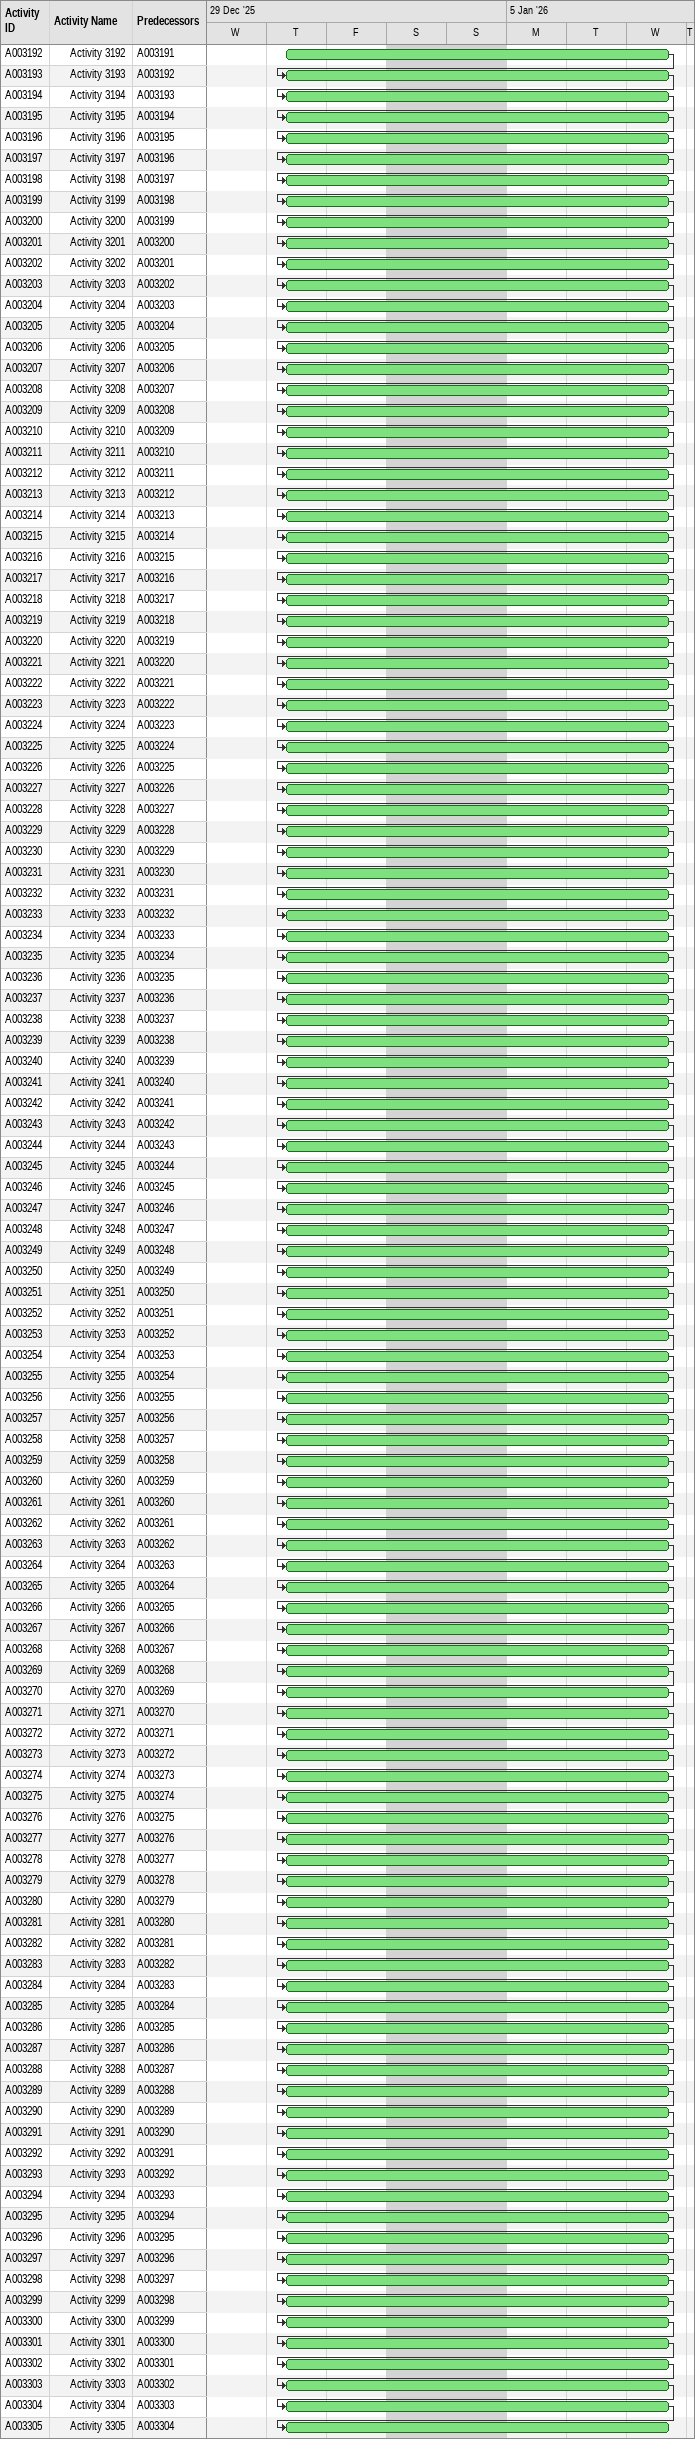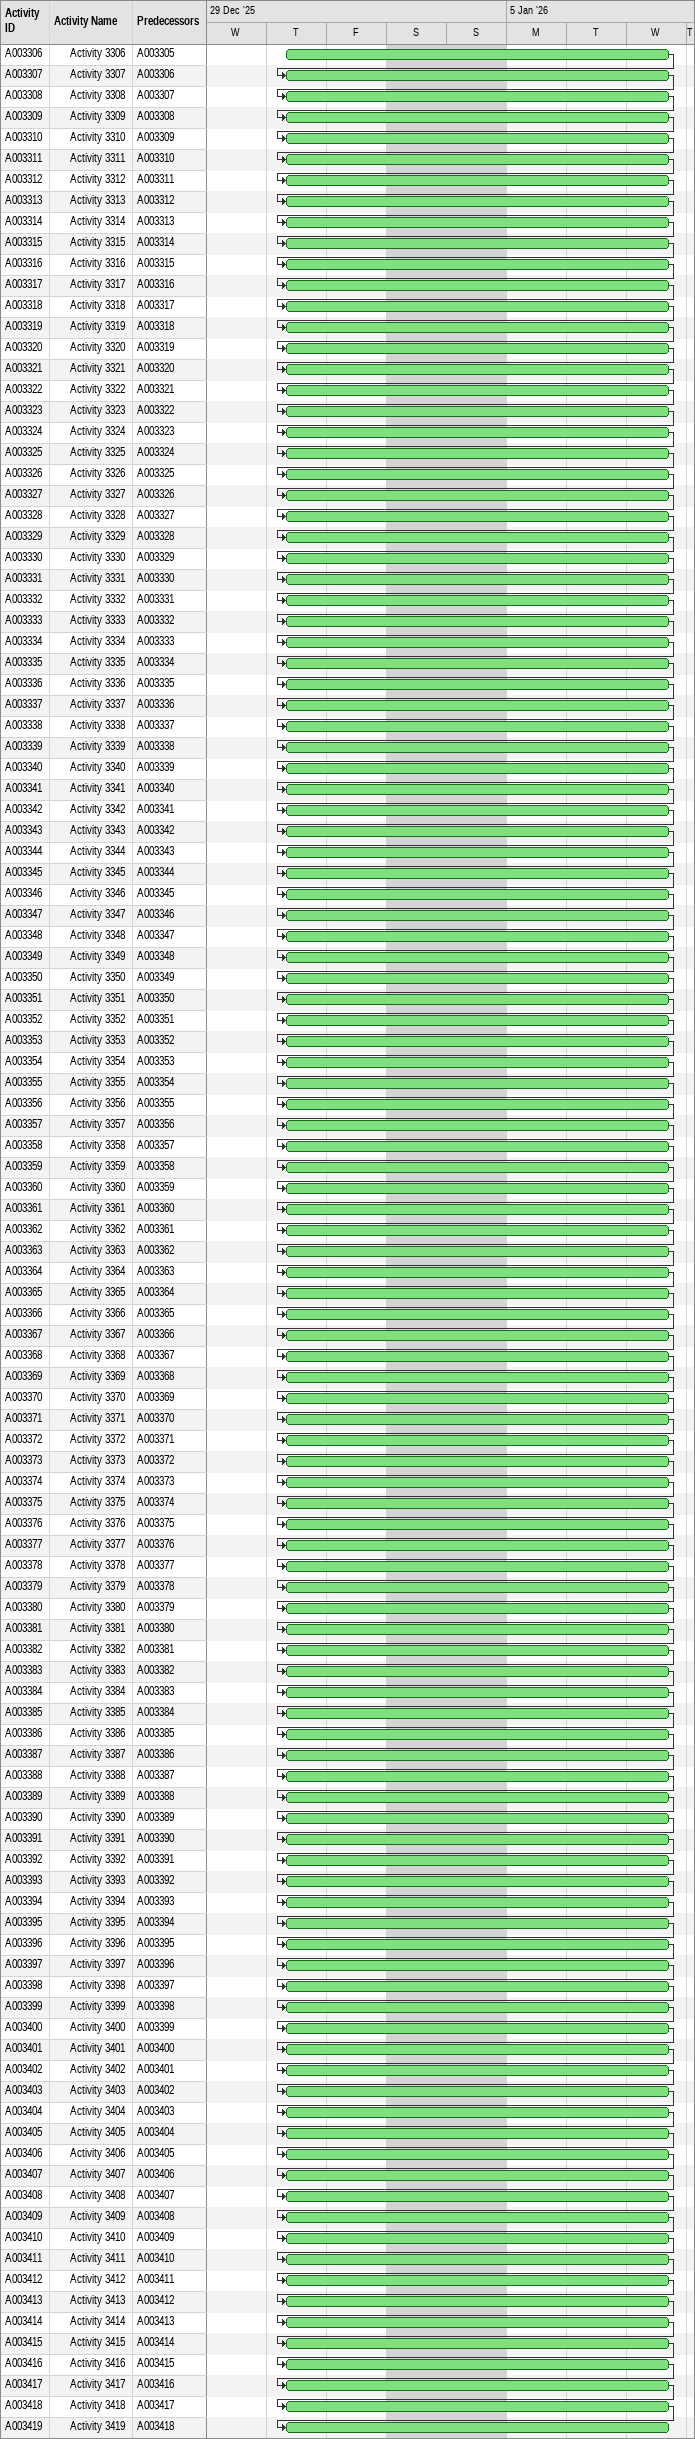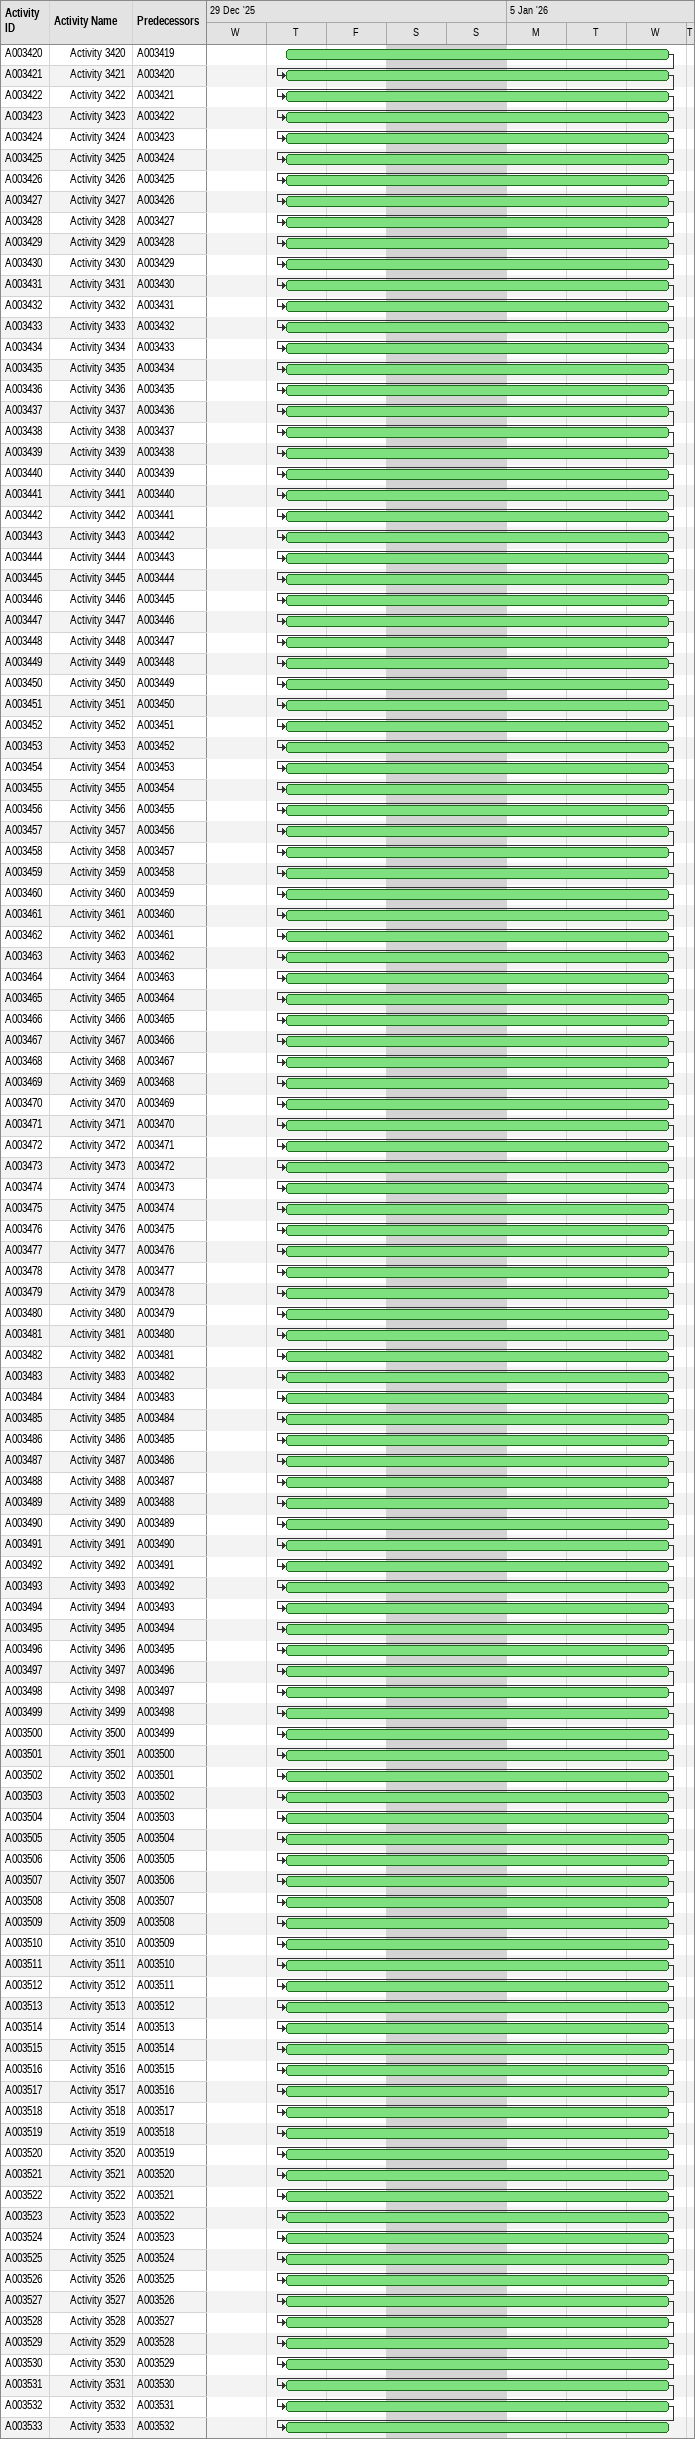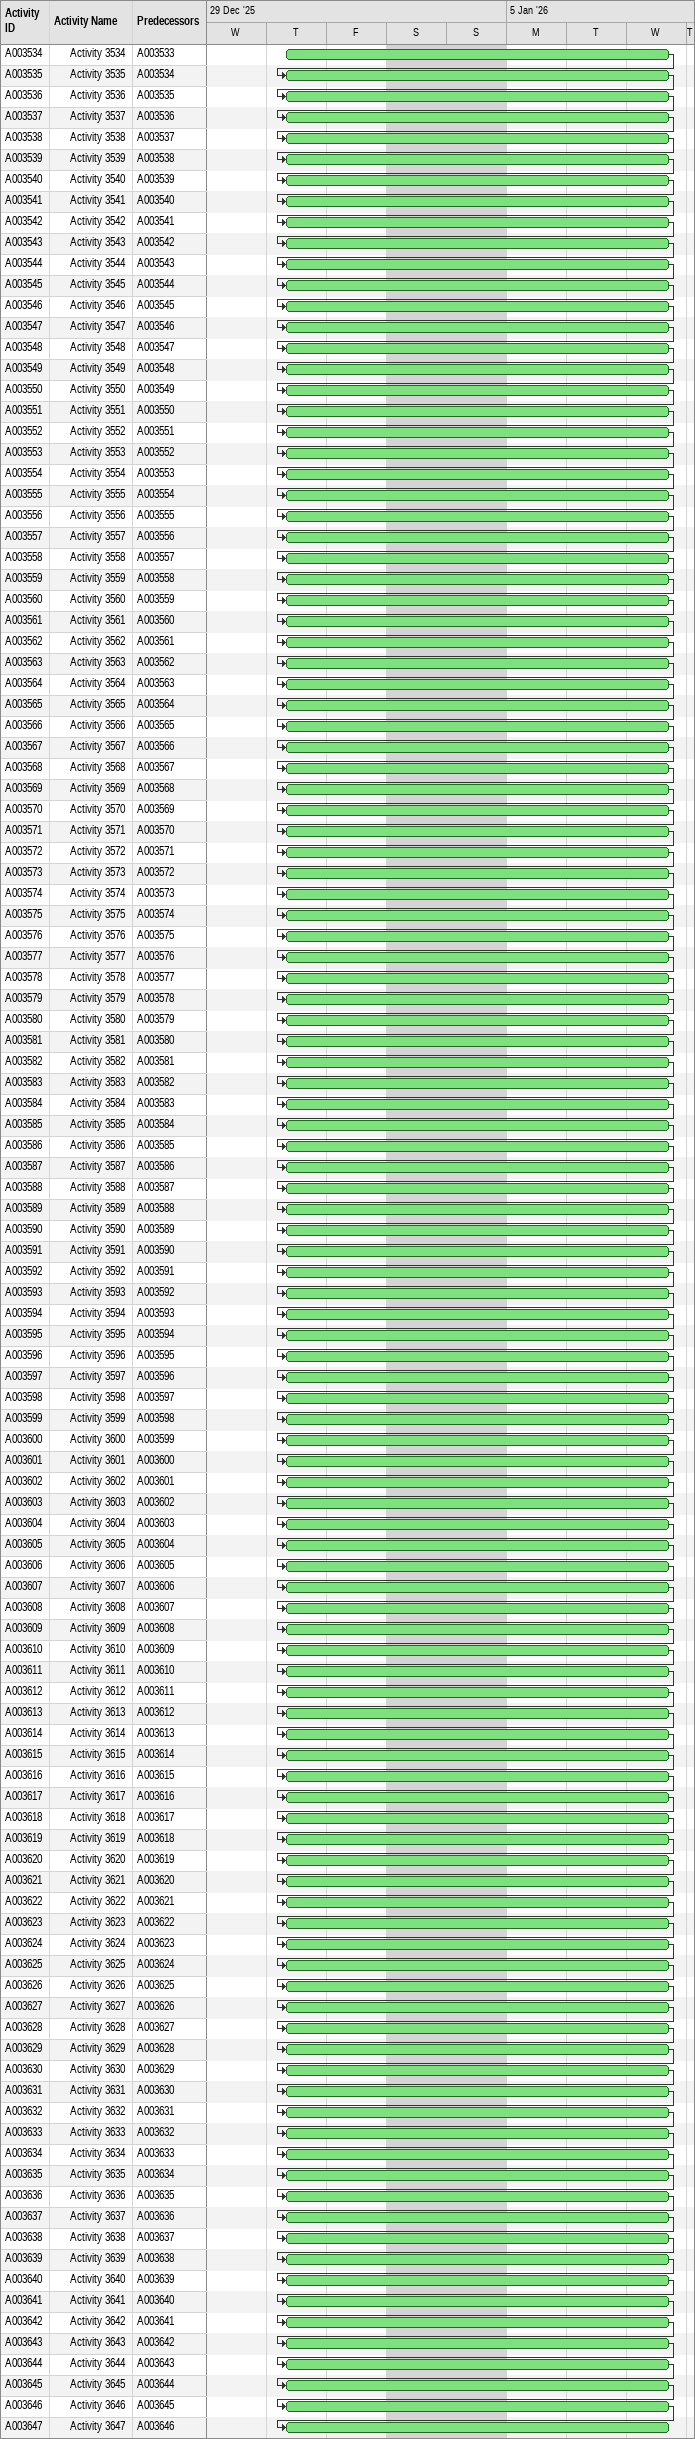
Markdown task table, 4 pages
| ID | Level | Task | Start | Finish | Predecessors |
|---|---|---|---|---|---|
| A003192 | 2 | Activity 3192 | 2026-01-01 | 2026-01-07 | A003191 |
| A003193 | 2 | Activity 3193 | 2026-01-01 | 2026-01-07 | A003192 |
| A003194 | 2 | Activity 3194 | 2026-01-01 | 2026-01-07 | A003193 |
| A003195 | 2 | Activity 3195 | 2026-01-01 | 2026-01-07 | A003194 |
| A003196 | 2 | Activity 3196 | 2026-01-01 | 2026-01-07 | A003195 |
| A003197 | 2 | Activity 3197 | 2026-01-01 | 2026-01-07 | A003196 |
| A003198 | 2 | Activity 3198 | 2026-01-01 | 2026-01-07 | A003197 |
| A003199 | 2 | Activity 3199 | 2026-01-01 | 2026-01-07 | A003198 |
| A003200 | 2 | Activity 3200 | 2026-01-01 | 2026-01-07 | A003199 |
| A003201 | 2 | Activity 3201 | 2026-01-01 | 2026-01-07 | A003200 |
| A003202 | 2 | Activity 3202 | 2026-01-01 | 2026-01-07 | A003201 |
| A003203 | 2 | Activity 3203 | 2026-01-01 | 2026-01-07 | A003202 |
| A003204 | 2 | Activity 3204 | 2026-01-01 | 2026-01-07 | A003203 |
| A003205 | 2 | Activity 3205 | 2026-01-01 | 2026-01-07 | A003204 |
| A003206 | 2 | Activity 3206 | 2026-01-01 | 2026-01-07 | A003205 |
| A003207 | 2 | Activity 3207 | 2026-01-01 | 2026-01-07 | A003206 |
| A003208 | 2 | Activity 3208 | 2026-01-01 | 2026-01-07 | A003207 |
| A003209 | 2 | Activity 3209 | 2026-01-01 | 2026-01-07 | A003208 |
| A003210 | 2 | Activity 3210 | 2026-01-01 | 2026-01-07 | A003209 |
| A003211 | 2 | Activity 3211 | 2026-01-01 | 2026-01-07 | A003210 |
| A003212 | 2 | Activity 3212 | 2026-01-01 | 2026-01-07 | A003211 |
| A003213 | 2 | Activity 3213 | 2026-01-01 | 2026-01-07 | A003212 |
| A003214 | 2 | Activity 3214 | 2026-01-01 | 2026-01-07 | A003213 |
| A003215 | 2 | Activity 3215 | 2026-01-01 | 2026-01-07 | A003214 |
| A003216 | 2 | Activity 3216 | 2026-01-01 | 2026-01-07 | A003215 |
| A003217 | 2 | Activity 3217 | 2026-01-01 | 2026-01-07 | A003216 |
| A003218 | 2 | Activity 3218 | 2026-01-01 | 2026-01-07 | A003217 |
| A003219 | 2 | Activity 3219 | 2026-01-01 | 2026-01-07 | A003218 |
| A003220 | 2 | Activity 3220 | 2026-01-01 | 2026-01-07 | A003219 |
| A003221 | 2 | Activity 3221 | 2026-01-01 | 2026-01-07 | A003220 |
| A003222 | 2 | Activity 3222 | 2026-01-01 | 2026-01-07 | A003221 |
| A003223 | 2 | Activity 3223 | 2026-01-01 | 2026-01-07 | A003222 |
| A003224 | 2 | Activity 3224 | 2026-01-01 | 2026-01-07 | A003223 |
| A003225 | 2 | Activity 3225 | 2026-01-01 | 2026-01-07 | A003224 |
| A003226 | 2 | Activity 3226 | 2026-01-01 | 2026-01-07 | A003225 |
| A003227 | 2 | Activity 3227 | 2026-01-01 | 2026-01-07 | A003226 |
| A003228 | 2 | Activity 3228 | 2026-01-01 | 2026-01-07 | A003227 |
| A003229 | 2 | Activity 3229 | 2026-01-01 | 2026-01-07 | A003228 |
| A003230 | 2 | Activity 3230 | 2026-01-01 | 2026-01-07 | A003229 |
| A003231 | 2 | Activity 3231 | 2026-01-01 | 2026-01-07 | A003230 |
| A003232 | 2 | Activity 3232 | 2026-01-01 | 2026-01-07 | A003231 |
| A003233 | 2 | Activity 3233 | 2026-01-01 | 2026-01-07 | A003232 |
| A003234 | 2 | Activity 3234 | 2026-01-01 | 2026-01-07 | A003233 |
| A003235 | 2 | Activity 3235 | 2026-01-01 | 2026-01-07 | A003234 |
| A003236 | 2 | Activity 3236 | 2026-01-01 | 2026-01-07 | A003235 |
| A003237 | 2 | Activity 3237 | 2026-01-01 | 2026-01-07 | A003236 |
| A003238 | 2 | Activity 3238 | 2026-01-01 | 2026-01-07 | A003237 |
| A003239 | 2 | Activity 3239 | 2026-01-01 | 2026-01-07 | A003238 |
| A003240 | 2 | Activity 3240 | 2026-01-01 | 2026-01-07 | A003239 |
| A003241 | 2 | Activity 3241 | 2026-01-01 | 2026-01-07 | A003240 |
| A003242 | 2 | Activity 3242 | 2026-01-01 | 2026-01-07 | A003241 |
| A003243 | 2 | Activity 3243 | 2026-01-01 | 2026-01-07 | A003242 |
| A003244 | 2 | Activity 3244 | 2026-01-01 | 2026-01-07 | A003243 |
| A003245 | 2 | Activity 3245 | 2026-01-01 | 2026-01-07 | A003244 |
| A003246 | 2 | Activity 3246 | 2026-01-01 | 2026-01-07 | A003245 |
| A003247 | 2 | Activity 3247 | 2026-01-01 | 2026-01-07 | A003246 |
| A003248 | 2 | Activity 3248 | 2026-01-01 | 2026-01-07 | A003247 |
| A003249 | 2 | Activity 3249 | 2026-01-01 | 2026-01-07 | A003248 |
| A003250 | 2 | Activity 3250 | 2026-01-01 | 2026-01-07 | A003249 |
| A003251 | 2 | Activity 3251 | 2026-01-01 | 2026-01-07 | A003250 |
| A003252 | 2 | Activity 3252 | 2026-01-01 | 2026-01-07 | A003251 |
| A003253 | 2 | Activity 3253 | 2026-01-01 | 2026-01-07 | A003252 |
| A003254 | 2 | Activity 3254 | 2026-01-01 | 2026-01-07 | A003253 |
| A003255 | 2 | Activity 3255 | 2026-01-01 | 2026-01-07 | A003254 |
| A003256 | 2 | Activity 3256 | 2026-01-01 | 2026-01-07 | A003255 |
| A003257 | 2 | Activity 3257 | 2026-01-01 | 2026-01-07 | A003256 |
| A003258 | 2 | Activity 3258 | 2026-01-01 | 2026-01-07 | A003257 |
| A003259 | 2 | Activity 3259 | 2026-01-01 | 2026-01-07 | A003258 |
| A003260 | 2 | Activity 3260 | 2026-01-01 | 2026-01-07 | A003259 |
| A003261 | 2 | Activity 3261 | 2026-01-01 | 2026-01-07 | A003260 |
| A003262 | 2 | Activity 3262 | 2026-01-01 | 2026-01-07 | A003261 |
| A003263 | 2 | Activity 3263 | 2026-01-01 | 2026-01-07 | A003262 |
| A003264 | 2 | Activity 3264 | 2026-01-01 | 2026-01-07 | A003263 |
| A003265 | 2 | Activity 3265 | 2026-01-01 | 2026-01-07 | A003264 |
| A003266 | 2 | Activity 3266 | 2026-01-01 | 2026-01-07 | A003265 |
| A003267 | 2 | Activity 3267 | 2026-01-01 | 2026-01-07 | A003266 |
| A003268 | 2 | Activity 3268 | 2026-01-01 | 2026-01-07 | A003267 |
| A003269 | 2 | Activity 3269 | 2026-01-01 | 2026-01-07 | A003268 |
| A003270 | 2 | Activity 3270 | 2026-01-01 | 2026-01-07 | A003269 |
| A003271 | 2 | Activity 3271 | 2026-01-01 | 2026-01-07 | A003270 |
| A003272 | 2 | Activity 3272 | 2026-01-01 | 2026-01-07 | A003271 |
| A003273 | 2 | Activity 3273 | 2026-01-01 | 2026-01-07 | A003272 |
| A003274 | 2 | Activity 3274 | 2026-01-01 | 2026-01-07 | A003273 |
| A003275 | 2 | Activity 3275 | 2026-01-01 | 2026-01-07 | A003274 |
| A003276 | 2 | Activity 3276 | 2026-01-01 | 2026-01-07 | A003275 |
| A003277 | 2 | Activity 3277 | 2026-01-01 | 2026-01-07 | A003276 |
| A003278 | 2 | Activity 3278 | 2026-01-01 | 2026-01-07 | A003277 |
| A003279 | 2 | Activity 3279 | 2026-01-01 | 2026-01-07 | A003278 |
| A003280 | 2 | Activity 3280 | 2026-01-01 | 2026-01-07 | A003279 |
| A003281 | 2 | Activity 3281 | 2026-01-01 | 2026-01-07 | A003280 |
| A003282 | 2 | Activity 3282 | 2026-01-01 | 2026-01-07 | A003281 |
| A003283 | 2 | Activity 3283 | 2026-01-01 | 2026-01-07 | A003282 |
| A003284 | 2 | Activity 3284 | 2026-01-01 | 2026-01-07 | A003283 |
| A003285 | 2 | Activity 3285 | 2026-01-01 | 2026-01-07 | A003284 |
| A003286 | 2 | Activity 3286 | 2026-01-01 | 2026-01-07 | A003285 |
| A003287 | 2 | Activity 3287 | 2026-01-01 | 2026-01-07 | A003286 |
| A003288 | 2 | Activity 3288 | 2026-01-01 | 2026-01-07 | A003287 |
| A003289 | 2 | Activity 3289 | 2026-01-01 | 2026-01-07 | A003288 |
| A003290 | 2 | Activity 3290 | 2026-01-01 | 2026-01-07 | A003289 |
| A003291 | 2 | Activity 3291 | 2026-01-01 | 2026-01-07 | A003290 |
| A003292 | 2 | Activity 3292 | 2026-01-01 | 2026-01-07 | A003291 |
| A003293 | 2 | Activity 3293 | 2026-01-01 | 2026-01-07 | A003292 |
| A003294 | 2 | Activity 3294 | 2026-01-01 | 2026-01-07 | A003293 |
| A003295 | 2 | Activity 3295 | 2026-01-01 | 2026-01-07 | A003294 |
| A003296 | 2 | Activity 3296 | 2026-01-01 | 2026-01-07 | A003295 |
| A003297 | 2 | Activity 3297 | 2026-01-01 | 2026-01-07 | A003296 |
| A003298 | 2 | Activity 3298 | 2026-01-01 | 2026-01-07 | A003297 |
| A003299 | 2 | Activity 3299 | 2026-01-01 | 2026-01-07 | A003298 |
| A003300 | 2 | Activity 3300 | 2026-01-01 | 2026-01-07 | A003299 |
| A003301 | 2 | Activity 3301 | 2026-01-01 | 2026-01-07 | A003300 |
| A003302 | 2 | Activity 3302 | 2026-01-01 | 2026-01-07 | A003301 |
| A003303 | 2 | Activity 3303 | 2026-01-01 | 2026-01-07 | A003302 |
| A003304 | 2 | Activity 3304 | 2026-01-01 | 2026-01-07 | A003303 |
| A003305 | 2 | Activity 3305 | 2026-01-01 | 2026-01-07 | A003304 |
| A003306 | 2 | Activity 3306 | 2026-01-01 | 2026-01-07 | A003305 |
| A003307 | 2 | Activity 3307 | 2026-01-01 | 2026-01-07 | A003306 |
| A003308 | 2 | Activity 3308 | 2026-01-01 | 2026-01-07 | A003307 |
| A003309 | 2 | Activity 3309 | 2026-01-01 | 2026-01-07 | A003308 |
| A003310 | 2 | Activity 3310 | 2026-01-01 | 2026-01-07 | A003309 |
| A003311 | 2 | Activity 3311 | 2026-01-01 | 2026-01-07 | A003310 |
| A003312 | 2 | Activity 3312 | 2026-01-01 | 2026-01-07 | A003311 |
| A003313 | 2 | Activity 3313 | 2026-01-01 | 2026-01-07 | A003312 |
| A003314 | 2 | Activity 3314 | 2026-01-01 | 2026-01-07 | A003313 |
| A003315 | 2 | Activity 3315 | 2026-01-01 | 2026-01-07 | A003314 |
| A003316 | 2 | Activity 3316 | 2026-01-01 | 2026-01-07 | A003315 |
| A003317 | 2 | Activity 3317 | 2026-01-01 | 2026-01-07 | A003316 |
| A003318 | 2 | Activity 3318 | 2026-01-01 | 2026-01-07 | A003317 |
| A003319 | 2 | Activity 3319 | 2026-01-01 | 2026-01-07 | A003318 |
| A003320 | 2 | Activity 3320 | 2026-01-01 | 2026-01-07 | A003319 |
| A003321 | 2 | Activity 3321 | 2026-01-01 | 2026-01-07 | A003320 |
| A003322 | 2 | Activity 3322 | 2026-01-01 | 2026-01-07 | A003321 |
| A003323 | 2 | Activity 3323 | 2026-01-01 | 2026-01-07 | A003322 |
| A003324 | 2 | Activity 3324 | 2026-01-01 | 2026-01-07 | A003323 |
| A003325 | 2 | Activity 3325 | 2026-01-01 | 2026-01-07 | A003324 |
| A003326 | 2 | Activity 3326 | 2026-01-01 | 2026-01-07 | A003325 |
| A003327 | 2 | Activity 3327 | 2026-01-01 | 2026-01-07 | A003326 |
| A003328 | 2 | Activity 3328 | 2026-01-01 | 2026-01-07 | A003327 |
| A003329 | 2 | Activity 3329 | 2026-01-01 | 2026-01-07 | A003328 |
| A003330 | 2 | Activity 3330 | 2026-01-01 | 2026-01-07 | A003329 |
| A003331 | 2 | Activity 3331 | 2026-01-01 | 2026-01-07 | A003330 |
| A003332 | 2 | Activity 3332 | 2026-01-01 | 2026-01-07 | A003331 |
| A003333 | 2 | Activity 3333 | 2026-01-01 | 2026-01-07 | A003332 |
| A003334 | 2 | Activity 3334 | 2026-01-01 | 2026-01-07 | A003333 |
| A003335 | 2 | Activity 3335 | 2026-01-01 | 2026-01-07 | A003334 |
| A003336 | 2 | Activity 3336 | 2026-01-01 | 2026-01-07 | A003335 |
| A003337 | 2 | Activity 3337 | 2026-01-01 | 2026-01-07 | A003336 |
| A003338 | 2 | Activity 3338 | 2026-01-01 | 2026-01-07 | A003337 |
| A003339 | 2 | Activity 3339 | 2026-01-01 | 2026-01-07 | A003338 |
| A003340 | 2 | Activity 3340 | 2026-01-01 | 2026-01-07 | A003339 |
| A003341 | 2 | Activity 3341 | 2026-01-01 | 2026-01-07 | A003340 |
| A003342 | 2 | Activity 3342 | 2026-01-01 | 2026-01-07 | A003341 |
| A003343 | 2 | Activity 3343 | 2026-01-01 | 2026-01-07 | A003342 |
| A003344 | 2 | Activity 3344 | 2026-01-01 | 2026-01-07 | A003343 |
| A003345 | 2 | Activity 3345 | 2026-01-01 | 2026-01-07 | A003344 |
| A003346 | 2 | Activity 3346 | 2026-01-01 | 2026-01-07 | A003345 |
| A003347 | 2 | Activity 3347 | 2026-01-01 | 2026-01-07 | A003346 |
| A003348 | 2 | Activity 3348 | 2026-01-01 | 2026-01-07 | A003347 |
| A003349 | 2 | Activity 3349 | 2026-01-01 | 2026-01-07 | A003348 |
| A003350 | 2 | Activity 3350 | 2026-01-01 | 2026-01-07 | A003349 |
| A003351 | 2 | Activity 3351 | 2026-01-01 | 2026-01-07 | A003350 |
| A003352 | 2 | Activity 3352 | 2026-01-01 | 2026-01-07 | A003351 |
| A003353 | 2 | Activity 3353 | 2026-01-01 | 2026-01-07 | A003352 |
| A003354 | 2 | Activity 3354 | 2026-01-01 | 2026-01-07 | A003353 |
| A003355 | 2 | Activity 3355 | 2026-01-01 | 2026-01-07 | A003354 |
| A003356 | 2 | Activity 3356 | 2026-01-01 | 2026-01-07 | A003355 |
| A003357 | 2 | Activity 3357 | 2026-01-01 | 2026-01-07 | A003356 |
| A003358 | 2 | Activity 3358 | 2026-01-01 | 2026-01-07 | A003357 |
| A003359 | 2 | Activity 3359 | 2026-01-01 | 2026-01-07 | A003358 |
| A003360 | 2 | Activity 3360 | 2026-01-01 | 2026-01-07 | A003359 |
| A003361 | 2 | Activity 3361 | 2026-01-01 | 2026-01-07 | A003360 |
| A003362 | 2 | Activity 3362 | 2026-01-01 | 2026-01-07 | A003361 |
| A003363 | 2 | Activity 3363 | 2026-01-01 | 2026-01-07 | A003362 |
| A003364 | 2 | Activity 3364 | 2026-01-01 | 2026-01-07 | A003363 |
| A003365 | 2 | Activity 3365 | 2026-01-01 | 2026-01-07 | A003364 |
| A003366 | 2 | Activity 3366 | 2026-01-01 | 2026-01-07 | A003365 |
| A003367 | 2 | Activity 3367 | 2026-01-01 | 2026-01-07 | A003366 |
| A003368 | 2 | Activity 3368 | 2026-01-01 | 2026-01-07 | A003367 |
| A003369 | 2 | Activity 3369 | 2026-01-01 | 2026-01-07 | A003368 |
| A003370 | 2 | Activity 3370 | 2026-01-01 | 2026-01-07 | A003369 |
| A003371 | 2 | Activity 3371 | 2026-01-01 | 2026-01-07 | A003370 |
| A003372 | 2 | Activity 3372 | 2026-01-01 | 2026-01-07 | A003371 |
| A003373 | 2 | Activity 3373 | 2026-01-01 | 2026-01-07 | A003372 |
| A003374 | 2 | Activity 3374 | 2026-01-01 | 2026-01-07 | A003373 |
| A003375 | 2 | Activity 3375 | 2026-01-01 | 2026-01-07 | A003374 |
| A003376 | 2 | Activity 3376 | 2026-01-01 | 2026-01-07 | A003375 |
| A003377 | 2 | Activity 3377 | 2026-01-01 | 2026-01-07 | A003376 |
| A003378 | 2 | Activity 3378 | 2026-01-01 | 2026-01-07 | A003377 |
| A003379 | 2 | Activity 3379 | 2026-01-01 | 2026-01-07 | A003378 |
| A003380 | 2 | Activity 3380 | 2026-01-01 | 2026-01-07 | A003379 |
| A003381 | 2 | Activity 3381 | 2026-01-01 | 2026-01-07 | A003380 |
| A003382 | 2 | Activity 3382 | 2026-01-01 | 2026-01-07 | A003381 |
| A003383 | 2 | Activity 3383 | 2026-01-01 | 2026-01-07 | A003382 |
| A003384 | 2 | Activity 3384 | 2026-01-01 | 2026-01-07 | A003383 |
| A003385 | 2 | Activity 3385 | 2026-01-01 | 2026-01-07 | A003384 |
| A003386 | 2 | Activity 3386 | 2026-01-01 | 2026-01-07 | A003385 |
| A003387 | 2 | Activity 3387 | 2026-01-01 | 2026-01-07 | A003386 |
| A003388 | 2 | Activity 3388 | 2026-01-01 | 2026-01-07 | A003387 |
| A003389 | 2 | Activity 3389 | 2026-01-01 | 2026-01-07 | A003388 |
| A003390 | 2 | Activity 3390 | 2026-01-01 | 2026-01-07 | A003389 |
| A003391 | 2 | Activity 3391 | 2026-01-01 | 2026-01-07 | A003390 |
| A003392 | 2 | Activity 3392 | 2026-01-01 | 2026-01-07 | A003391 |
| A003393 | 2 | Activity 3393 | 2026-01-01 | 2026-01-07 | A003392 |
| A003394 | 2 | Activity 3394 | 2026-01-01 | 2026-01-07 | A003393 |
| A003395 | 2 | Activity 3395 | 2026-01-01 | 2026-01-07 | A003394 |
| A003396 | 2 | Activity 3396 | 2026-01-01 | 2026-01-07 | A003395 |
| A003397 | 2 | Activity 3397 | 2026-01-01 | 2026-01-07 | A003396 |
| A003398 | 2 | Activity 3398 | 2026-01-01 | 2026-01-07 | A003397 |
| A003399 | 2 | Activity 3399 | 2026-01-01 | 2026-01-07 | A003398 |
| A003400 | 2 | Activity 3400 | 2026-01-01 | 2026-01-07 | A003399 |
| A003401 | 2 | Activity 3401 | 2026-01-01 | 2026-01-07 | A003400 |
| A003402 | 2 | Activity 3402 | 2026-01-01 | 2026-01-07 | A003401 |
| A003403 | 2 | Activity 3403 | 2026-01-01 | 2026-01-07 | A003402 |
| A003404 | 2 | Activity 3404 | 2026-01-01 | 2026-01-07 | A003403 |
| A003405 | 2 | Activity 3405 | 2026-01-01 | 2026-01-07 | A003404 |
| A003406 | 2 | Activity 3406 | 2026-01-01 | 2026-01-07 | A003405 |
| A003407 | 2 | Activity 3407 | 2026-01-01 | 2026-01-07 | A003406 |
| A003408 | 2 | Activity 3408 | 2026-01-01 | 2026-01-07 | A003407 |
| A003409 | 2 | Activity 3409 | 2026-01-01 | 2026-01-07 | A003408 |
| A003410 | 2 | Activity 3410 | 2026-01-01 | 2026-01-07 | A003409 |
| A003411 | 2 | Activity 3411 | 2026-01-01 | 2026-01-07 | A003410 |
| A003412 | 2 | Activity 3412 | 2026-01-01 | 2026-01-07 | A003411 |
| A003413 | 2 | Activity 3413 | 2026-01-01 | 2026-01-07 | A003412 |
| A003414 | 2 | Activity 3414 | 2026-01-01 | 2026-01-07 | A003413 |
| A003415 | 2 | Activity 3415 | 2026-01-01 | 2026-01-07 | A003414 |
| A003416 | 2 | Activity 3416 | 2026-01-01 | 2026-01-07 | A003415 |
| A003417 | 2 | Activity 3417 | 2026-01-01 | 2026-01-07 | A003416 |
| A003418 | 2 | Activity 3418 | 2026-01-01 | 2026-01-07 | A003417 |
| A003419 | 2 | Activity 3419 | 2026-01-01 | 2026-01-07 | A003418 |
| A003420 | 2 | Activity 3420 | 2026-01-01 | 2026-01-07 | A003419 |
| A003421 | 2 | Activity 3421 | 2026-01-01 | 2026-01-07 | A003420 |
| A003422 | 2 | Activity 3422 | 2026-01-01 | 2026-01-07 | A003421 |
| A003423 | 2 | Activity 3423 | 2026-01-01 | 2026-01-07 | A003422 |
| A003424 | 2 | Activity 3424 | 2026-01-01 | 2026-01-07 | A003423 |
| A003425 | 2 | Activity 3425 | 2026-01-01 | 2026-01-07 | A003424 |
| A003426 | 2 | Activity 3426 | 2026-01-01 | 2026-01-07 | A003425 |
| A003427 | 2 | Activity 3427 | 2026-01-01 | 2026-01-07 | A003426 |
| A003428 | 2 | Activity 3428 | 2026-01-01 | 2026-01-07 | A003427 |
| A003429 | 2 | Activity 3429 | 2026-01-01 | 2026-01-07 | A003428 |
| A003430 | 2 | Activity 3430 | 2026-01-01 | 2026-01-07 | A003429 |
| A003431 | 2 | Activity 3431 | 2026-01-01 | 2026-01-07 | A003430 |
| A003432 | 2 | Activity 3432 | 2026-01-01 | 2026-01-07 | A003431 |
| A003433 | 2 | Activity 3433 | 2026-01-01 | 2026-01-07 | A003432 |
| A003434 | 2 | Activity 3434 | 2026-01-01 | 2026-01-07 | A003433 |
| A003435 | 2 | Activity 3435 | 2026-01-01 | 2026-01-07 | A003434 |
| A003436 | 2 | Activity 3436 | 2026-01-01 | 2026-01-07 | A003435 |
| A003437 | 2 | Activity 3437 | 2026-01-01 | 2026-01-07 | A003436 |
| A003438 | 2 | Activity 3438 | 2026-01-01 | 2026-01-07 | A003437 |
| A003439 | 2 | Activity 3439 | 2026-01-01 | 2026-01-07 | A003438 |
| A003440 | 2 | Activity 3440 | 2026-01-01 | 2026-01-07 | A003439 |
| A003441 | 2 | Activity 3441 | 2026-01-01 | 2026-01-07 | A003440 |
| A003442 | 2 | Activity 3442 | 2026-01-01 | 2026-01-07 | A003441 |
| A003443 | 2 | Activity 3443 | 2026-01-01 | 2026-01-07 | A003442 |
| A003444 | 2 | Activity 3444 | 2026-01-01 | 2026-01-07 | A003443 |
| A003445 | 2 | Activity 3445 | 2026-01-01 | 2026-01-07 | A003444 |
| A003446 | 2 | Activity 3446 | 2026-01-01 | 2026-01-07 | A003445 |
| A003447 | 2 | Activity 3447 | 2026-01-01 | 2026-01-07 | A003446 |
| A003448 | 2 | Activity 3448 | 2026-01-01 | 2026-01-07 | A003447 |
| A003449 | 2 | Activity 3449 | 2026-01-01 | 2026-01-07 | A003448 |
| A003450 | 2 | Activity 3450 | 2026-01-01 | 2026-01-07 | A003449 |
| A003451 | 2 | Activity 3451 | 2026-01-01 | 2026-01-07 | A003450 |
| A003452 | 2 | Activity 3452 | 2026-01-01 | 2026-01-07 | A003451 |
| A003453 | 2 | Activity 3453 | 2026-01-01 | 2026-01-07 | A003452 |
| A003454 | 2 | Activity 3454 | 2026-01-01 | 2026-01-07 | A003453 |
| A003455 | 2 | Activity 3455 | 2026-01-01 | 2026-01-07 | A003454 |
| A003456 | 2 | Activity 3456 | 2026-01-01 | 2026-01-07 | A003455 |
| A003457 | 2 | Activity 3457 | 2026-01-01 | 2026-01-07 | A003456 |
| A003458 | 2 | Activity 3458 | 2026-01-01 | 2026-01-07 | A003457 |
| A003459 | 2 | Activity 3459 | 2026-01-01 | 2026-01-07 | A003458 |
| A003460 | 2 | Activity 3460 | 2026-01-01 | 2026-01-07 | A003459 |
| A003461 | 2 | Activity 3461 | 2026-01-01 | 2026-01-07 | A003460 |
| A003462 | 2 | Activity 3462 | 2026-01-01 | 2026-01-07 | A003461 |
| A003463 | 2 | Activity 3463 | 2026-01-01 | 2026-01-07 | A003462 |
| A003464 | 2 | Activity 3464 | 2026-01-01 | 2026-01-07 | A003463 |
| A003465 | 2 | Activity 3465 | 2026-01-01 | 2026-01-07 | A003464 |
| A003466 | 2 | Activity 3466 | 2026-01-01 | 2026-01-07 | A003465 |
| A003467 | 2 | Activity 3467 | 2026-01-01 | 2026-01-07 | A003466 |
| A003468 | 2 | Activity 3468 | 2026-01-01 | 2026-01-07 | A003467 |
| A003469 | 2 | Activity 3469 | 2026-01-01 | 2026-01-07 | A003468 |
| A003470 | 2 | Activity 3470 | 2026-01-01 | 2026-01-07 | A003469 |
| A003471 | 2 | Activity 3471 | 2026-01-01 | 2026-01-07 | A003470 |
| A003472 | 2 | Activity 3472 | 2026-01-01 | 2026-01-07 | A003471 |
| A003473 | 2 | Activity 3473 | 2026-01-01 | 2026-01-07 | A003472 |
| A003474 | 2 | Activity 3474 | 2026-01-01 | 2026-01-07 | A003473 |
| A003475 | 2 | Activity 3475 | 2026-01-01 | 2026-01-07 | A003474 |
| A003476 | 2 | Activity 3476 | 2026-01-01 | 2026-01-07 | A003475 |
| A003477 | 2 | Activity 3477 | 2026-01-01 | 2026-01-07 | A003476 |
| A003478 | 2 | Activity 3478 | 2026-01-01 | 2026-01-07 | A003477 |
| A003479 | 2 | Activity 3479 | 2026-01-01 | 2026-01-07 | A003478 |
| A003480 | 2 | Activity 3480 | 2026-01-01 | 2026-01-07 | A003479 |
| A003481 | 2 | Activity 3481 | 2026-01-01 | 2026-01-07 | A003480 |
| A003482 | 2 | Activity 3482 | 2026-01-01 | 2026-01-07 | A003481 |
| A003483 | 2 | Activity 3483 | 2026-01-01 | 2026-01-07 | A003482 |
| A003484 | 2 | Activity 3484 | 2026-01-01 | 2026-01-07 | A003483 |
| A003485 | 2 | Activity 3485 | 2026-01-01 | 2026-01-07 | A003484 |
| A003486 | 2 | Activity 3486 | 2026-01-01 | 2026-01-07 | A003485 |
| A003487 | 2 | Activity 3487 | 2026-01-01 | 2026-01-07 | A003486 |
| A003488 | 2 | Activity 3488 | 2026-01-01 | 2026-01-07 | A003487 |
| A003489 | 2 | Activity 3489 | 2026-01-01 | 2026-01-07 | A003488 |
| A003490 | 2 | Activity 3490 | 2026-01-01 | 2026-01-07 | A003489 |
| A003491 | 2 | Activity 3491 | 2026-01-01 | 2026-01-07 | A003490 |
| A003492 | 2 | Activity 3492 | 2026-01-01 | 2026-01-07 | A003491 |
| A003493 | 2 | Activity 3493 | 2026-01-01 | 2026-01-07 | A003492 |
| A003494 | 2 | Activity 3494 | 2026-01-01 | 2026-01-07 | A003493 |
| A003495 | 2 | Activity 3495 | 2026-01-01 | 2026-01-07 | A003494 |
| A003496 | 2 | Activity 3496 | 2026-01-01 | 2026-01-07 | A003495 |
| A003497 | 2 | Activity 3497 | 2026-01-01 | 2026-01-07 | A003496 |
| A003498 | 2 | Activity 3498 | 2026-01-01 | 2026-01-07 | A003497 |
| A003499 | 2 | Activity 3499 | 2026-01-01 | 2026-01-07 | A003498 |
| A003500 | 2 | Activity 3500 | 2026-01-01 | 2026-01-07 | A003499 |
| A003501 | 2 | Activity 3501 | 2026-01-01 | 2026-01-07 | A003500 |
| A003502 | 2 | Activity 3502 | 2026-01-01 | 2026-01-07 | A003501 |
| A003503 | 2 | Activity 3503 | 2026-01-01 | 2026-01-07 | A003502 |
| A003504 | 2 | Activity 3504 | 2026-01-01 | 2026-01-07 | A003503 |
| A003505 | 2 | Activity 3505 | 2026-01-01 | 2026-01-07 | A003504 |
| A003506 | 2 | Activity 3506 | 2026-01-01 | 2026-01-07 | A003505 |
| A003507 | 2 | Activity 3507 | 2026-01-01 | 2026-01-07 | A003506 |
| A003508 | 2 | Activity 3508 | 2026-01-01 | 2026-01-07 | A003507 |
| A003509 | 2 | Activity 3509 | 2026-01-01 | 2026-01-07 | A003508 |
| A003510 | 2 | Activity 3510 | 2026-01-01 | 2026-01-07 | A003509 |
| A003511 | 2 | Activity 3511 | 2026-01-01 | 2026-01-07 | A003510 |
| A003512 | 2 | Activity 3512 | 2026-01-01 | 2026-01-07 | A003511 |
| A003513 | 2 | Activity 3513 | 2026-01-01 | 2026-01-07 | A003512 |
| A003514 | 2 | Activity 3514 | 2026-01-01 | 2026-01-07 | A003513 |
| A003515 | 2 | Activity 3515 | 2026-01-01 | 2026-01-07 | A003514 |
| A003516 | 2 | Activity 3516 | 2026-01-01 | 2026-01-07 | A003515 |
| A003517 | 2 | Activity 3517 | 2026-01-01 | 2026-01-07 | A003516 |
| A003518 | 2 | Activity 3518 | 2026-01-01 | 2026-01-07 | A003517 |
| A003519 | 2 | Activity 3519 | 2026-01-01 | 2026-01-07 | A003518 |
| A003520 | 2 | Activity 3520 | 2026-01-01 | 2026-01-07 | A003519 |
| A003521 | 2 | Activity 3521 | 2026-01-01 | 2026-01-07 | A003520 |
| A003522 | 2 | Activity 3522 | 2026-01-01 | 2026-01-07 | A003521 |
| A003523 | 2 | Activity 3523 | 2026-01-01 | 2026-01-07 | A003522 |
| A003524 | 2 | Activity 3524 | 2026-01-01 | 2026-01-07 | A003523 |
| A003525 | 2 | Activity 3525 | 2026-01-01 | 2026-01-07 | A003524 |
| A003526 | 2 | Activity 3526 | 2026-01-01 | 2026-01-07 | A003525 |
| A003527 | 2 | Activity 3527 | 2026-01-01 | 2026-01-07 | A003526 |
| A003528 | 2 | Activity 3528 | 2026-01-01 | 2026-01-07 | A003527 |
| A003529 | 2 | Activity 3529 | 2026-01-01 | 2026-01-07 | A003528 |
| A003530 | 2 | Activity 3530 | 2026-01-01 | 2026-01-07 | A003529 |
| A003531 | 2 | Activity 3531 | 2026-01-01 | 2026-01-07 | A003530 |
| A003532 | 2 | Activity 3532 | 2026-01-01 | 2026-01-07 | A003531 |
| A003533 | 2 | Activity 3533 | 2026-01-01 | 2026-01-07 | A003532 |
| A003534 | 2 | Activity 3534 | 2026-01-01 | 2026-01-07 | A003533 |
| A003535 | 2 | Activity 3535 | 2026-01-01 | 2026-01-07 | A003534 |
| A003536 | 2 | Activity 3536 | 2026-01-01 | 2026-01-07 | A003535 |
| A003537 | 2 | Activity 3537 | 2026-01-01 | 2026-01-07 | A003536 |
| A003538 | 2 | Activity 3538 | 2026-01-01 | 2026-01-07 | A003537 |
| A003539 | 2 | Activity 3539 | 2026-01-01 | 2026-01-07 | A003538 |
| A003540 | 2 | Activity 3540 | 2026-01-01 | 2026-01-07 | A003539 |
| A003541 | 2 | Activity 3541 | 2026-01-01 | 2026-01-07 | A003540 |
| A003542 | 2 | Activity 3542 | 2026-01-01 | 2026-01-07 | A003541 |
| A003543 | 2 | Activity 3543 | 2026-01-01 | 2026-01-07 | A003542 |
| A003544 | 2 | Activity 3544 | 2026-01-01 | 2026-01-07 | A003543 |
| A003545 | 2 | Activity 3545 | 2026-01-01 | 2026-01-07 | A003544 |
| A003546 | 2 | Activity 3546 | 2026-01-01 | 2026-01-07 | A003545 |
| A003547 | 2 | Activity 3547 | 2026-01-01 | 2026-01-07 | A003546 |
| A003548 | 2 | Activity 3548 | 2026-01-01 | 2026-01-07 | A003547 |
| A003549 | 2 | Activity 3549 | 2026-01-01 | 2026-01-07 | A003548 |
| A003550 | 2 | Activity 3550 | 2026-01-01 | 2026-01-07 | A003549 |
| A003551 | 2 | Activity 3551 | 2026-01-01 | 2026-01-07 | A003550 |
| A003552 | 2 | Activity 3552 | 2026-01-01 | 2026-01-07 | A003551 |
| A003553 | 2 | Activity 3553 | 2026-01-01 | 2026-01-07 | A003552 |
| A003554 | 2 | Activity 3554 | 2026-01-01 | 2026-01-07 | A003553 |
| A003555 | 2 | Activity 3555 | 2026-01-01 | 2026-01-07 | A003554 |
| A003556 | 2 | Activity 3556 | 2026-01-01 | 2026-01-07 | A003555 |
| A003557 | 2 | Activity 3557 | 2026-01-01 | 2026-01-07 | A003556 |
| A003558 | 2 | Activity 3558 | 2026-01-01 | 2026-01-07 | A003557 |
| A003559 | 2 | Activity 3559 | 2026-01-01 | 2026-01-07 | A003558 |
| A003560 | 2 | Activity 3560 | 2026-01-01 | 2026-01-07 | A003559 |
| A003561 | 2 | Activity 3561 | 2026-01-01 | 2026-01-07 | A003560 |
| A003562 | 2 | Activity 3562 | 2026-01-01 | 2026-01-07 | A003561 |
| A003563 | 2 | Activity 3563 | 2026-01-01 | 2026-01-07 | A003562 |
| A003564 | 2 | Activity 3564 | 2026-01-01 | 2026-01-07 | A003563 |
| A003565 | 2 | Activity 3565 | 2026-01-01 | 2026-01-07 | A003564 |
| A003566 | 2 | Activity 3566 | 2026-01-01 | 2026-01-07 | A003565 |
| A003567 | 2 | Activity 3567 | 2026-01-01 | 2026-01-07 | A003566 |
| A003568 | 2 | Activity 3568 | 2026-01-01 | 2026-01-07 | A003567 |
| A003569 | 2 | Activity 3569 | 2026-01-01 | 2026-01-07 | A003568 |
| A003570 | 2 | Activity 3570 | 2026-01-01 | 2026-01-07 | A003569 |
| A003571 | 2 | Activity 3571 | 2026-01-01 | 2026-01-07 | A003570 |
| A003572 | 2 | Activity 3572 | 2026-01-01 | 2026-01-07 | A003571 |
| A003573 | 2 | Activity 3573 | 2026-01-01 | 2026-01-07 | A003572 |
| A003574 | 2 | Activity 3574 | 2026-01-01 | 2026-01-07 | A003573 |
| A003575 | 2 | Activity 3575 | 2026-01-01 | 2026-01-07 | A003574 |
| A003576 | 2 | Activity 3576 | 2026-01-01 | 2026-01-07 | A003575 |
| A003577 | 2 | Activity 3577 | 2026-01-01 | 2026-01-07 | A003576 |
| A003578 | 2 | Activity 3578 | 2026-01-01 | 2026-01-07 | A003577 |
| A003579 | 2 | Activity 3579 | 2026-01-01 | 2026-01-07 | A003578 |
| A003580 | 2 | Activity 3580 | 2026-01-01 | 2026-01-07 | A003579 |
| A003581 | 2 | Activity 3581 | 2026-01-01 | 2026-01-07 | A003580 |
| A003582 | 2 | Activity 3582 | 2026-01-01 | 2026-01-07 | A003581 |
| A003583 | 2 | Activity 3583 | 2026-01-01 | 2026-01-07 | A003582 |
| A003584 | 2 | Activity 3584 | 2026-01-01 | 2026-01-07 | A003583 |
| A003585 | 2 | Activity 3585 | 2026-01-01 | 2026-01-07 | A003584 |
| A003586 | 2 | Activity 3586 | 2026-01-01 | 2026-01-07 | A003585 |
| A003587 | 2 | Activity 3587 | 2026-01-01 | 2026-01-07 | A003586 |
| A003588 | 2 | Activity 3588 | 2026-01-01 | 2026-01-07 | A003587 |
| A003589 | 2 | Activity 3589 | 2026-01-01 | 2026-01-07 | A003588 |
| A003590 | 2 | Activity 3590 | 2026-01-01 | 2026-01-07 | A003589 |
| A003591 | 2 | Activity 3591 | 2026-01-01 | 2026-01-07 | A003590 |
| A003592 | 2 | Activity 3592 | 2026-01-01 | 2026-01-07 | A003591 |
| A003593 | 2 | Activity 3593 | 2026-01-01 | 2026-01-07 | A003592 |
| A003594 | 2 | Activity 3594 | 2026-01-01 | 2026-01-07 | A003593 |
| A003595 | 2 | Activity 3595 | 2026-01-01 | 2026-01-07 | A003594 |
| A003596 | 2 | Activity 3596 | 2026-01-01 | 2026-01-07 | A003595 |
| A003597 | 2 | Activity 3597 | 2026-01-01 | 2026-01-07 | A003596 |
| A003598 | 2 | Activity 3598 | 2026-01-01 | 2026-01-07 | A003597 |
| A003599 | 2 | Activity 3599 | 2026-01-01 | 2026-01-07 | A003598 |
| A003600 | 2 | Activity 3600 | 2026-01-01 | 2026-01-07 | A003599 |
| A003601 | 2 | Activity 3601 | 2026-01-01 | 2026-01-07 | A003600 |
| A003602 | 2 | Activity 3602 | 2026-01-01 | 2026-01-07 | A003601 |
| A003603 | 2 | Activity 3603 | 2026-01-01 | 2026-01-07 | A003602 |
| A003604 | 2 | Activity 3604 | 2026-01-01 | 2026-01-07 | A003603 |
| A003605 | 2 | Activity 3605 | 2026-01-01 | 2026-01-07 | A003604 |
| A003606 | 2 | Activity 3606 | 2026-01-01 | 2026-01-07 | A003605 |
| A003607 | 2 | Activity 3607 | 2026-01-01 | 2026-01-07 | A003606 |
| A003608 | 2 | Activity 3608 | 2026-01-01 | 2026-01-07 | A003607 |
| A003609 | 2 | Activity 3609 | 2026-01-01 | 2026-01-07 | A003608 |
| A003610 | 2 | Activity 3610 | 2026-01-01 | 2026-01-07 | A003609 |
| A003611 | 2 | Activity 3611 | 2026-01-01 | 2026-01-07 | A003610 |
| A003612 | 2 | Activity 3612 | 2026-01-01 | 2026-01-07 | A003611 |
| A003613 | 2 | Activity 3613 | 2026-01-01 | 2026-01-07 | A003612 |
| A003614 | 2 | Activity 3614 | 2026-01-01 | 2026-01-07 | A003613 |
| A003615 | 2 | Activity 3615 | 2026-01-01 | 2026-01-07 | A003614 |
| A003616 | 2 | Activity 3616 | 2026-01-01 | 2026-01-07 | A003615 |
| A003617 | 2 | Activity 3617 | 2026-01-01 | 2026-01-07 | A003616 |
| A003618 | 2 | Activity 3618 | 2026-01-01 | 2026-01-07 | A003617 |
| A003619 | 2 | Activity 3619 | 2026-01-01 | 2026-01-07 | A003618 |
| A003620 | 2 | Activity 3620 | 2026-01-01 | 2026-01-07 | A003619 |
| A003621 | 2 | Activity 3621 | 2026-01-01 | 2026-01-07 | A003620 |
| A003622 | 2 | Activity 3622 | 2026-01-01 | 2026-01-07 | A003621 |
| A003623 | 2 | Activity 3623 | 2026-01-01 | 2026-01-07 | A003622 |
| A003624 | 2 | Activity 3624 | 2026-01-01 | 2026-01-07 | A003623 |
| A003625 | 2 | Activity 3625 | 2026-01-01 | 2026-01-07 | A003624 |
| A003626 | 2 | Activity 3626 | 2026-01-01 | 2026-01-07 | A003625 |
| A003627 | 2 | Activity 3627 | 2026-01-01 | 2026-01-07 | A003626 |
| A003628 | 2 | Activity 3628 | 2026-01-01 | 2026-01-07 | A003627 |
| A003629 | 2 | Activity 3629 | 2026-01-01 | 2026-01-07 | A003628 |
| A003630 | 2 | Activity 3630 | 2026-01-01 | 2026-01-07 | A003629 |
| A003631 | 2 | Activity 3631 | 2026-01-01 | 2026-01-07 | A003630 |
| A003632 | 2 | Activity 3632 | 2026-01-01 | 2026-01-07 | A003631 |
| A003633 | 2 | Activity 3633 | 2026-01-01 | 2026-01-07 | A003632 |
| A003634 | 2 | Activity 3634 | 2026-01-01 | 2026-01-07 | A003633 |
| A003635 | 2 | Activity 3635 | 2026-01-01 | 2026-01-07 | A003634 |
| A003636 | 2 | Activity 3636 | 2026-01-01 | 2026-01-07 | A003635 |
| A003637 | 2 | Activity 3637 | 2026-01-01 | 2026-01-07 | A003636 |
| A003638 | 2 | Activity 3638 | 2026-01-01 | 2026-01-07 | A003637 |
| A003639 | 2 | Activity 3639 | 2026-01-01 | 2026-01-07 | A003638 |
| A003640 | 2 | Activity 3640 | 2026-01-01 | 2026-01-07 | A003639 |
| A003641 | 2 | Activity 3641 | 2026-01-01 | 2026-01-07 | A003640 |
| A003642 | 2 | Activity 3642 | 2026-01-01 | 2026-01-07 | A003641 |
| A003643 | 2 | Activity 3643 | 2026-01-01 | 2026-01-07 | A003642 |
| A003644 | 2 | Activity 3644 | 2026-01-01 | 2026-01-07 | A003643 |
| A003645 | 2 | Activity 3645 | 2026-01-01 | 2026-01-07 | A003644 |
| A003646 | 2 | Activity 3646 | 2026-01-01 | 2026-01-07 | A003645 |
| A003647 | 2 | Activity 3647 | 2026-01-01 | 2026-01-07 | A003646 |
